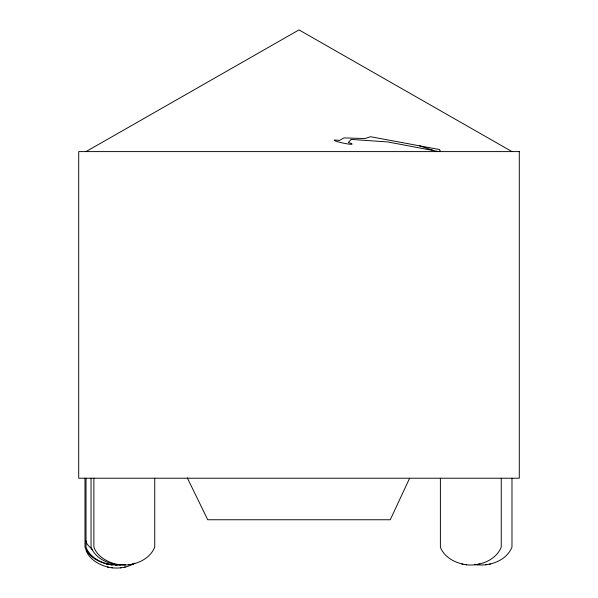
<?xml version="1.0" encoding="UTF-8"?>
<svg xmlns="http://www.w3.org/2000/svg" width="598" height="598" viewBox="0 0 598 598"><rect width="100%" height="100%" fill="white"/><g stroke="black" fill="none" stroke-linecap="round" stroke-linejoin="round"><path stroke-width="0.9" d="M409.585 478.318L390.277 519.752L207.723 519.752L187.294 477.862M86.022 151.6L299 29.9L511.978 151.6M134.856 563.159C127.994 567.263 119.697 568.735 111.804 567.779M119.66 564.736C133.04 566.418 149.53 560.296 154.733 547.133L154.733 478.221M466.171 564.736C479.618 566.433 496.004 560.289 501.244 547.133L501.244 478.221M476.912 564.736C490.285 566.418 506.783 560.296 511.978 547.133L511.978 478.221M474.887 564.833L479.783 563.989M132.18 564.176L133.272 563.989M128.383 564.833L128.944 564.736M124.317 567.218L125.416 567.031M120.519 567.876L121.088 567.779M485.628 564.833L486.196 564.736M489.426 564.176L490.524 563.989M115.407 565.058L120.519 564.833M125.543 564.833L116.827 564.736M110.765 564.736L116.446 565.058M111.804 564.736L112.372 564.833C101.772 563.458 89.842 557.642 86.022 547.133L86.022 478.221M474.319 564.288L477.481 564.833M440.39 478.221L440.39 547.133C444.209 557.642 456.147 563.458 466.739 564.833M461.85 563.989L462.942 564.176M120.228 564.833C109.636 563.458 97.698 557.642 93.879 547.133L93.879 478.221M117.395 564.833C106.803 563.458 94.865 557.642 91.046 547.133L91.046 478.221M107.476 563.989L108.574 564.176M84.983 478.221L84.983 547.133C88.227 556.439 98.311 562.045 107.535 564.176M106.444 563.989L111.333 564.833M86.022 550.175C89.259 559.481 99.343 565.088 108.574 567.218M107.476 567.031L112.372 567.876M419.355 145.792L433.58 150.434M92.668 550.1L87.061 544.143L86.022 540.854M351.22 139.409L348.298 142.496A9.127 0.912 12.2 0 1 349.396 144.163A9.127 0.912 12.2 0 1 335.784 141.113A9.127 0.912 12.2 0 1 339.41 140.508L343.947 137.899L364.9 138.557L370.551 136.718L439.448 149.53L440.233 150.659L438.857 151.6L387.706 141.928L351.22 139.409M519.288 151.6L78.712 151.6L78.712 478.221L519.288 478.221L519.288 151.6"/></g></svg>
